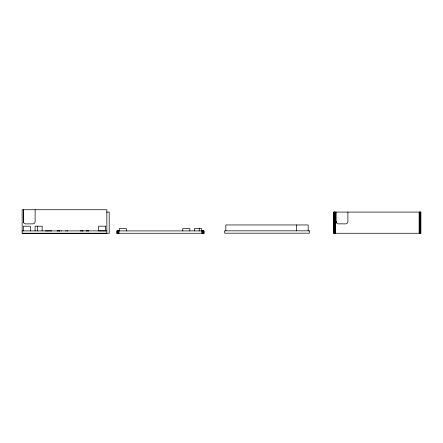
<?xml version="1.0" encoding="UTF-8"?>
<svg xmlns="http://www.w3.org/2000/svg" width="443" height="443" viewBox="0 0 443 443"><rect width="100%" height="100%" fill="white"/><g stroke="black" fill="none" stroke-linecap="round" stroke-linejoin="round"><path stroke-width="0.66" d="M35.119 209.738L35.108 222.142L34.288 223.471L33.087 223.876L25.384 223.876L24.459 223.643L23.568 222.746L23.352 209.738L23.352 222.713M336.132 221.5L336.508 223.023L337.843 223.842L345.861 223.876L347.063 223.471L347.916 221.821L347.893 212.086M66.013 230.903L65.658 230.903M67.812 230.903L66.937 230.903M59.722 233.256L59.517 233.256M82.476 233.251L82.664 233.251M86.64 233.251L86.451 233.251M106.436 212.086L109.199 212.086L109.199 233.262L22.15 233.262L22.15 209.738L106.852 209.738L106.852 233.256L22.15 233.262M45.33 230.903L51.737 230.903M57.208 230.903L58.127 230.903L57.74 230.903M58.72 230.903L59.888 230.903L59.506 230.903M80.925 230.903L80.609 230.903L81.861 230.897M83.262 230.897L82.32 230.903L82.664 230.903M86.191 230.903L86.789 230.897L86.451 230.897M87.265 230.903L88.517 230.897L88.201 230.897M22.15 230.914L106.852 230.892M61.594 230.903L61.184 230.903M116.908 233.262L203.957 233.262M333.784 233.262L420.822 233.262L420.822 212.086L333.756 212.086L333.861 233.262M420.745 212.086L420.75 233.262M420.451 212.086L420.451 233.262M419.997 212.086L419.997 233.262M419.726 212.086L419.726 233.262M419.427 212.086L419.427 233.262M419.117 212.086L419.117 233.262M336.132 212.086L336.132 222.846M335.489 212.086L335.489 233.262M335.179 212.086L335.179 233.262M334.88 212.086L334.88 233.262M334.609 212.086L334.609 233.262M334.365 212.086L334.365 233.262M334.155 212.086L334.155 233.262M333.989 212.086L333.989 233.262M308.173 230.836L308.173 224.955L225.825 224.955L225.825 230.836M296.411 224.955L296.411 230.836M203.941 233.262L203.941 230.908L116.93 230.908L116.985 233.262M203.88 230.908L203.88 233.262M203.78 230.908L203.78 233.262M203.642 230.908L203.642 233.262M203.475 230.908L203.475 233.262M203.271 230.908L203.271 233.262M203.038 230.908L203.038 233.262M202.783 230.908L202.783 233.262M202.506 230.908L202.506 233.262M202.213 230.908L202.213 233.262M201.914 230.908L201.914 233.262M201.609 230.908L201.609 228.555L194.549 228.555L194.549 230.908M199.256 228.555L199.256 230.908M189.842 230.908L189.842 228.555L182.787 228.555L182.787 230.908M126.316 230.908L126.316 228.555L119.261 228.555L119.261 230.908M118.951 230.908L118.951 233.262M118.652 230.908L118.652 233.262M118.359 230.908L118.359 233.262M118.082 230.908L118.082 233.262M117.827 230.908L117.827 233.262M117.594 230.908L117.594 233.262M117.395 230.908L117.395 233.262M117.223 230.908L117.223 233.262M117.085 230.908L117.085 233.262M42.146 230.903L42.146 226.201L35.091 226.201L35.091 230.908M37.445 226.196L37.445 230.903M30.384 230.897L30.384 226.196L23.324 226.196L23.324 230.903M80.687 233.251L80.687 233.251M88.517 233.251L88.201 233.251L88.517 233.251M105.672 226.185L98.612 226.185L98.612 230.903L105.672 230.892L105.672 226.185M309.352 230.836L224.651 230.836L224.651 233.19L309.352 233.19L309.352 230.836M420.651 233.262L420.651 212.086L420.617 233.262"/></g></svg>
